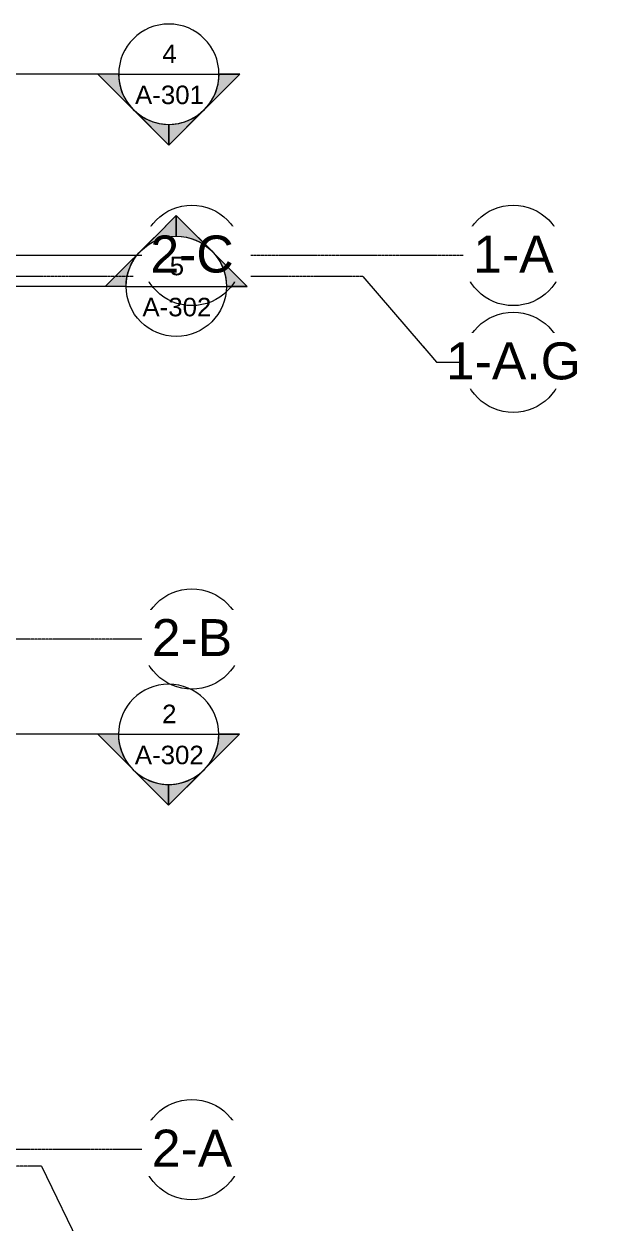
# Model space of a CAD drawing. Header units: inches. Extents: x 21592 to 24810, y -23179 to -20401.
# Drawn here: x 24533 to 24810, y -22823 to -22249 of the extents above; entities that cross this region are included whole.
import ezdxf

# ---------------------------------------------------------------- set-up
doc = ezdxf.new("R2010")
doc.units = ezdxf.units.IN
doc.header["$MEASUREMENT"] = 0
doc.linetypes.add('Grid Line 1_2_', pattern=[0.875, 0.5, -0.125, 0.125, -0.125])
for name, color, linetype, lineweight in [('G-ANNO-SYMB', 111, 'Continuous', 9), ('S-GRID', 1, 'Continuous', 9), ('S-GRID-IDEN', 1, 'Continuous', 9)]:
    doc.layers.add(name, color=color, linetype=linetype, lineweight=lineweight)
doc.styles.add('Arial', font='arial.ttf', dxfattribs={"height": 17.703593})
doc.styles.add('Arial_1', font='arial.ttf', dxfattribs={"height": 8.851796})

# ---------------------------------------------------------------- blocks, each defined once
blk = doc.blocks.new('Section - Section Head - Filled-1526-Enlarged First Floor Plan _West_')
at = {"layer": 'G-ANNO-SYMB'}
h = blk.add_hatch(color=256, dxfattribs=at)
edge = h.paths.add_edge_path(flags=0)
edge.add_line((-0.4268, 0.1768), (-0.25, 0.3536))
edge.add_line((-0.25, 0.3536), (-0.25, 0.25))
edge.add_arc((-0.25, 0), 0.25, 90, 135)
h = blk.add_hatch(color=256, dxfattribs=at)
edge = h.paths.add_edge_path(flags=0)
edge.add_arc((-0.25, 0), 0.25, 45, 90)
edge.add_line((-0.25, 0.25), (-0.25, 0.3536))
edge.add_line((-0.25, 0.3536), (-0.0732, 0.1768))
h = blk.add_hatch(color=256, dxfattribs=at)
edge = h.paths.add_edge_path(flags=0)
edge.add_arc((-0.25, 0), 0.2503, 137.9216, 180)
edge.add_line((-0.5003, 0), (-0.6036, 0))
edge.add_line((-0.6036, 0), (-0.4358, 0.1678))
h = blk.add_hatch(color=256, dxfattribs=at)
edge = h.paths.add_edge_path(flags=0)
edge.add_line((-0.0642, 0.1678), (0.1036, 0))
edge.add_line((0.1036, 0), (0.0003, 0))
edge.add_arc((-0.25, 0), 0.2503, 0, 42.0784)
for p, q in [((-0.25, 0.3536), (-0.6036, 0)), ((-0.25, 0.3536), (-0.4268, 0.1768)), ((-0.25, 0.3536), (0.1036, 0)), ((-0.25, 0.25), (-0.25, 0.3536)), ((-0.0732, 0.1768), (-0.25, 0.3536)), ((-0.25, 0.3536), (-0.25, 0.25)), ((-0.4358, 0.1678), (-0.6036, 0)), ((0.1036, 0), (-0.0642, 0.1678)), ((-0.6036, 0), (-0.5003, 0)), ((0.0003, 0), (0.1036, 0)), ((-0.5, 0), (-0.6036, 0)), ((0, 0), (0.1036, 0))]:
    blk.add_line(p, q, dxfattribs=at)
for radius, start, end in [(0.25, 360, 180), (0.25, 90, 135), (0.25, 45, 90), (0.2503, 137.9216, 180), (0.2503, 0, 42.0784), (0.25, 180, 360)]:
    blk.add_arc((-0.25, 0), radius, start, end, dxfattribs=at)
blk = doc.blocks.new('Grid - Grid Head - Circle-14747-Enlarged First Floor Plan _West_')
at = {"layer": 'S-GRID-IDEN'}
blk.add_circle((0, 0), 0.25, dxfattribs=at)

msp = doc.modelspace()

# ---------------------------------------------------------------- linework, layer by layer
at = {"layer": 'G-ANNO-SYMB'}
for p, q in [((24577.98286, -22272.83309), (22003.89418, -22272.83309)), ((24577.98286, -22272.83309), (24625.98286, -22272.83309)), ((24581.52474, -22374.35697), (21997.29287, -22374.35697)), ((24577.89246, -22588.63029), (21993.6606, -22588.63029)), ((24577.89246, -22588.63029), (24625.89246, -22588.63029))]:
    msp.add_line(p, q, dxfattribs=at)
at = {"layer": 'S-GRID', "linetype": 'Grid Line 1_2_'}
for p, q in [((24694.78907, -22369.55281), (22737.5125, -22369.55281)), ((24540.97484, -22795.30281), (21852.86259, -22795.30281))]:
    msp.add_line(p, q, dxfattribs=at)
at = {"layer": 'S-GRID'}
msp.add_line((24540.97484, -22795.30281), (24568.84871, -22852.62351), dxfattribs=at)

# ---------------------------------------------------------------- block references
at = {"layer": 'G-ANNO-SYMB', "xscale": 95.99999999999994, "yscale": 95.99999999999994, "zscale": 95.99999999999994, "rotation": 180}
for p in [(24577.98286, -22272.83309), (24577.89246, -22588.63029)]:
    msp.add_blockref('Section - Section Head - Filled-1526-Enlarged First Floor Plan _West_', p, dxfattribs=at)
at = {"layer": 'S-GRID-IDEN', "xscale": 95.99999999999994, "yscale": 95.99999999999994, "zscale": 95.99999999999994}
for p, rotation in [((24612.97484, -22359.55281), 89.99999999999977), ((24766.78907, -22359.55281), 89.99999999999977), ((24766.78907, -22410.6725), 89.99999999999977), ((24612.97484, -22543.05281), 89.99999999999979), ((24612.97484, -22787.30281), 89.99999999999979)]:
    msp.add_blockref('Grid - Grid Head - Circle-14747-Enlarged First Floor Plan _West_', p, dxfattribs=dict(at, rotation=rotation))

# ---------------------------------------------------------------- texts
at = {"layer": 'G-ANNO-SYMB', "attachment_point": 2, "line_spacing_factor": 0.938532, "style": 'Arial_1'}
for s, insert, char_height, width in [('4', (24602.29023, -22258.66396), 8.8518, 8.208), ('A-301', (24602.29023, -22278.30021), 8.851796, 39.312), ('A-302', (24605.83211, -22379.82409), 8.851796, 39.312), ('2', (24602.19983, -22574.46116), 8.8518, 8.208), ('A-302', (24602.19983, -22594.09741), 8.851796, 39.312)]:
    msp.add_mtext(s, dxfattribs=dict(at, insert=insert, char_height=char_height, width=width))

# ---------------------------------------------------------------- next in the draw order: texts
at = {"layer": 'S-GRID-IDEN', "char_height": 17.703593, "attachment_point": 2, "line_spacing_factor": 0.938532, "style": 'Arial', "bg_fill": 3, "box_fill_scale": 1.25, "bg_fill_color": 0, "bg_fill_transparency": 0}
for s, insert, width in [('1-A', (24766.88657, -22350.02306), 45.792), ('1-A.G', (24766.88657, -22401.14275), 76.896), ('2-B', (24613.07233, -22533.52306), 45.792), ('2-A', (24613.07233, -22777.77306), 45.792)]:
    msp.add_mtext(s, dxfattribs=dict(at, insert=insert, width=width))

# ---------------------------------------------------------------- next in the draw order: linework, layer by layer
at = {"layer": 'S-GRID', "linetype": 'Grid Line 1_2_'}
for p, q in [((24742.78907, -22359.55281), (22737.5125, -22359.55281)), ((24588.97484, -22543.05281), (21790.20666, -22543.05281)), ((24588.97484, -22787.30281), (21790.20666, -22787.30281))]:
    msp.add_line(p, q, dxfattribs=at)
at = {"layer": 'S-GRID'}
for p, q in [((24694.78907, -22369.55281), (24730.02529, -22410.6725)), ((24730.02529, -22410.6725), (24742.78907, -22410.6725))]:
    msp.add_line(p, q, dxfattribs=at)

# ---------------------------------------------------------------- next in the draw order: texts
at = {"layer": 'S-GRID-IDEN', "insert": (24613.07233, -22350.02306), "char_height": 17.703593, "width": 47.304, "attachment_point": 2, "line_spacing_factor": 0.938532, "style": 'Arial', "bg_fill": 3, "box_fill_scale": 1.25, "bg_fill_color": 0, "bg_fill_transparency": 0}
msp.add_mtext('2-C', dxfattribs=at)

# ---------------------------------------------------------------- next in the draw order: linework, layer by layer
at = {"layer": 'G-ANNO-SYMB'}
msp.add_line((24581.52474, -22374.35697), (24629.52474, -22374.35697), dxfattribs=at)
at = {"layer": 'S-GRID', "linetype": 'Grid Line 1_2_'}
msp.add_line((24588.97484, -22359.55281), (22653.5125, -22359.55281), dxfattribs=at)

# ---------------------------------------------------------------- next in the draw order: block references
at = {"layer": 'G-ANNO-SYMB', "extrusion": (0, 0, -1), "xscale": 95.99999999999994, "yscale": 95.99999999999994, "zscale": 95.99999999999994}
msp.add_blockref('Section - Section Head - Filled-1526-Enlarged First Floor Plan _West_', (-24581.52474, -22374.35697), dxfattribs=at)

# ---------------------------------------------------------------- next in the draw order: texts
at = {"layer": 'G-ANNO-SYMB', "insert": (24605.83211, -22360.18784), "char_height": 8.8518, "width": 8.208, "attachment_point": 2, "line_spacing_factor": 0.938532, "style": 'Arial_1'}
msp.add_mtext('5', dxfattribs=at)

doc.saveas('drawing.dxf')
